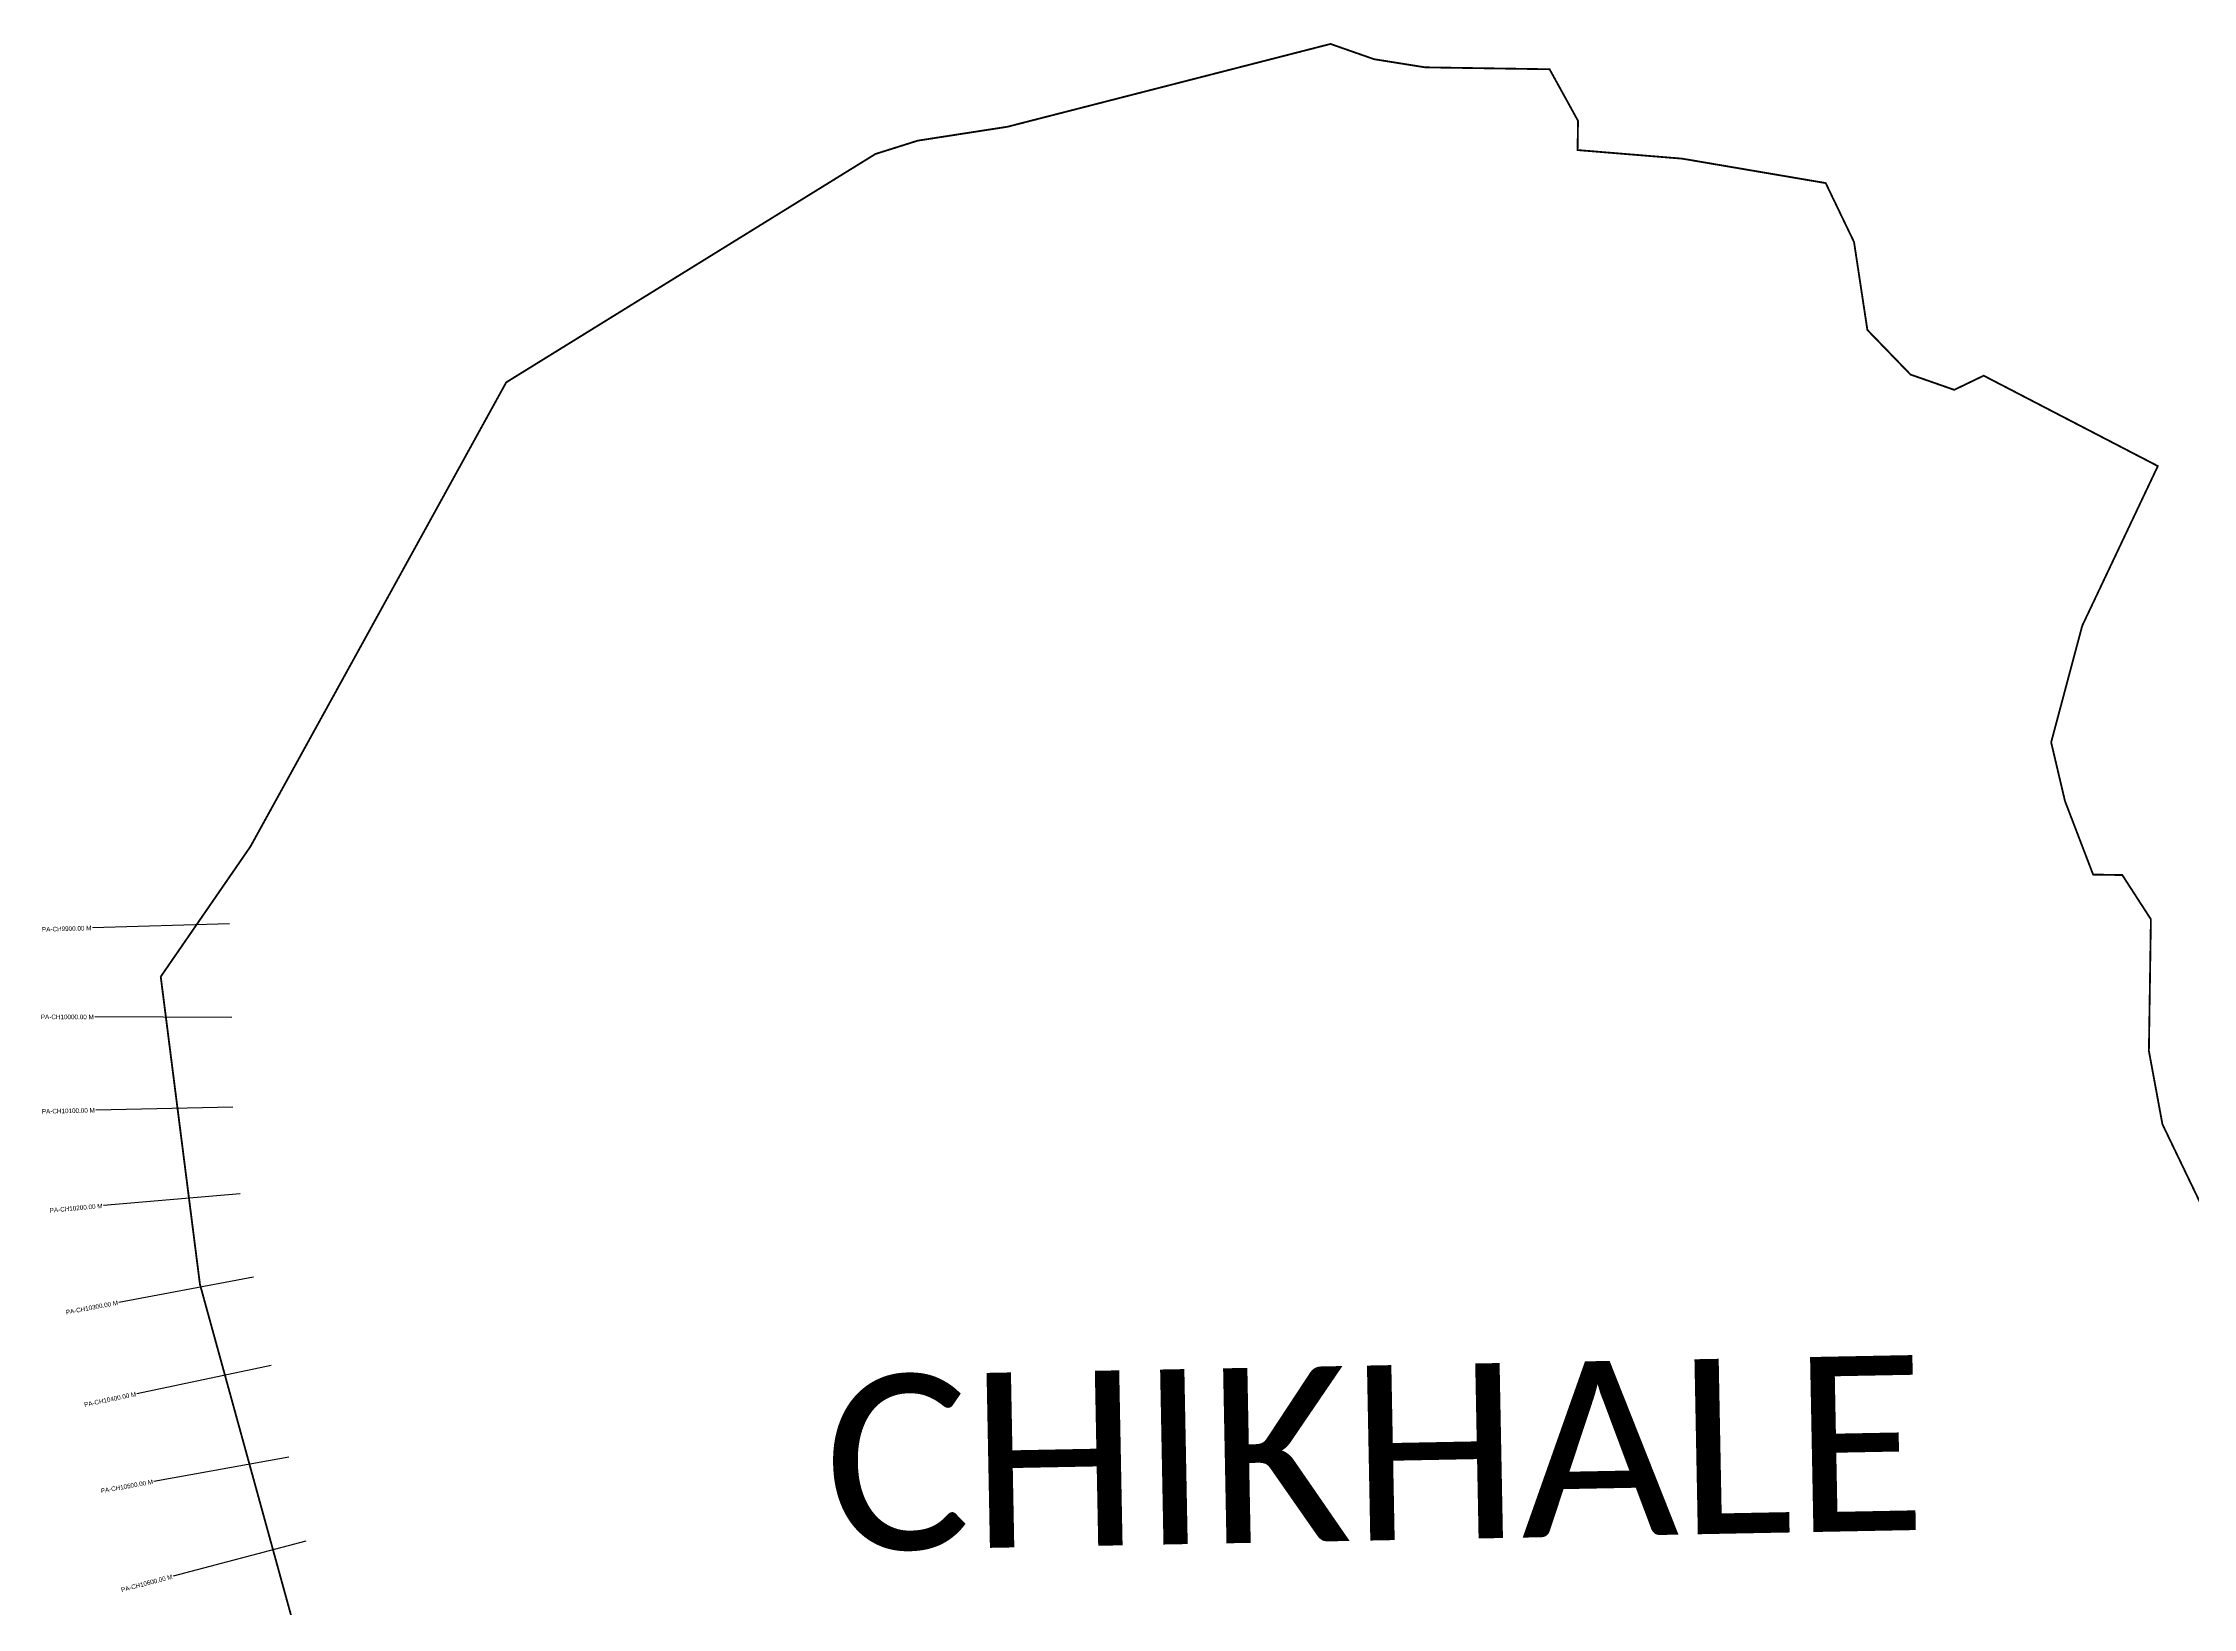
# Model space of a CAD drawing. Header units: metres. Extents: x 260396 to 264112, y 2217406 to 2220805.
# Drawn here: x 260396 to 262748, y 2219093 to 2220805 of the extents above; entities that cross this region are included whole.
import ezdxf
from ezdxf.enums import TextEntityAlignment as Align

# ---------------------------------------------------------------- set-up
doc = ezdxf.new("R2010")
doc.units = ezdxf.units.M
for name, color, linetype in [('CS', 134, 'Continuous'), ('CSMark', 6, 'Continuous'), ('VILLAGE NAME', 250, 'Continuous')]:
    doc.layers.add(name, color=color, linetype=linetype)

msp = doc.modelspace()

# ---------------------------------------------------------------- linework, layer by layer
at = {"color": 6, "const_width": 2}
for points in [[(260525, 2219783.5), (260623.2, 2219926), (260902.9, 2220433.7), (261306.7, 2220683.5), (261353, 2220698.1), (261451.1, 2220713.3), (261804.5, 2220803.9), (261852.2, 2220787.2), (261908.1, 2220778.3), (262044.1, 2220776.2), (262075.2, 2220719.8), (262074.7, 2220687.8), (262189.2, 2220678.4), (262346.1, 2220651.7), (262377.1, 2220587.2), (262391.7, 2220491), (262438.9, 2220442.2), (262486.7, 2220425.5), (262518.9, 2220441), (262709.4, 2220342.1), (262626.7, 2220167.4), (262592.7, 2220039.9)], [(262592.7, 2220039.9), (262607.8, 2219975.7), (262638.6, 2219895.2), (262670.5, 2219894.7), (262701.8, 2219846.3), (262699.6, 2219702.3), (262714.4, 2219622.1), (262760.9, 2219525.4)], [(262844.5, 2217668.2), (262667.2, 2217582.9), (262330.2, 2217516.1), (262226.7, 2217541.7), (262139, 2217567), (262026.8, 2217552.7), (261962.6, 2217537.7), (261801.9, 2217492.2), (261713.7, 2217477.5), (261545.5, 2217464.1), (261385.1, 2217434.5), (261256.9, 2217420.5), (261096.7, 2217407), (260969, 2217424.9), (260958.1, 2217761.1), (260944.8, 2217937.2), (260915.7, 2218129.7), (260840.2, 2218418.8), (260811.1, 2218611.2), (260674, 2219061.3), (260567.9, 2219446.9), (260525, 2219783.5)]]:
    msp.add_lwpolyline(points, dxfattribs=at)
at = {"layer": 'CS'}
for p, q in [((260600.1, 2219841.3), (260450.2, 2219836.9)), ((260602.8, 2219738.9), (260452.8, 2219739.4)), ((260603.8, 2219640.9), (260453.9, 2219637.5)), ((260611.8, 2219546), (260462.3, 2219533)), ((260626.6, 2219454.6), (260479.1, 2219427.1)), ((260645.8, 2219358.3), (260499, 2219327.3)), ((260665.1, 2219257.9), (260517.4, 2219231.3)), ((260683.7, 2219165.8), (260538.7, 2219127.5))]:
    msp.add_line(p, q, dxfattribs=at)

# ---------------------------------------------------------------- texts
at = {"layer": 'CSMark'}
for s, rotation, p in [('PA-CH9900.00 M', 1.716, (260449.2, 2219836.8)), ('PA-CH10000.00 M', 359.8221, (260451.8, 2219739.4)), ('PA-CH10100.00 M', 1.2983, (260452.9, 2219637.4)), ('PA-CH10200.00 M', 4.9981, (260461.3, 2219532.9)), ('PA-CH10300.00 M', 10.5649, (260478.2, 2219426.9)), ('PA-CH10400.00 M', 11.9153, (260498, 2219327.1)), ('PA-CH10500.00 M', 10.2154, (260516.5, 2219231.1)), ('PA-CH10600.00 M', 14.7836, (260537.7, 2219127.3))]:
    msp.add_text(s, height=5, rotation=rotation, dxfattribs=at).set_placement(p, align=Align.MIDDLE_RIGHT)
at = {"layer": 'VILLAGE NAME', "insert": (261248.8, 2219346.6), "char_height": 191.456, "attachment_point": 1, "rotation": 1.1028}
msp.add_mtext_dynamic_manual_height_columns('{\\fCalibri|b0|i0|c0|p34;CHIKHALE}', width=161.46, gutter_width=957.3, heights=[0], dxfattribs=at)

doc.saveas('drawing.dxf')
